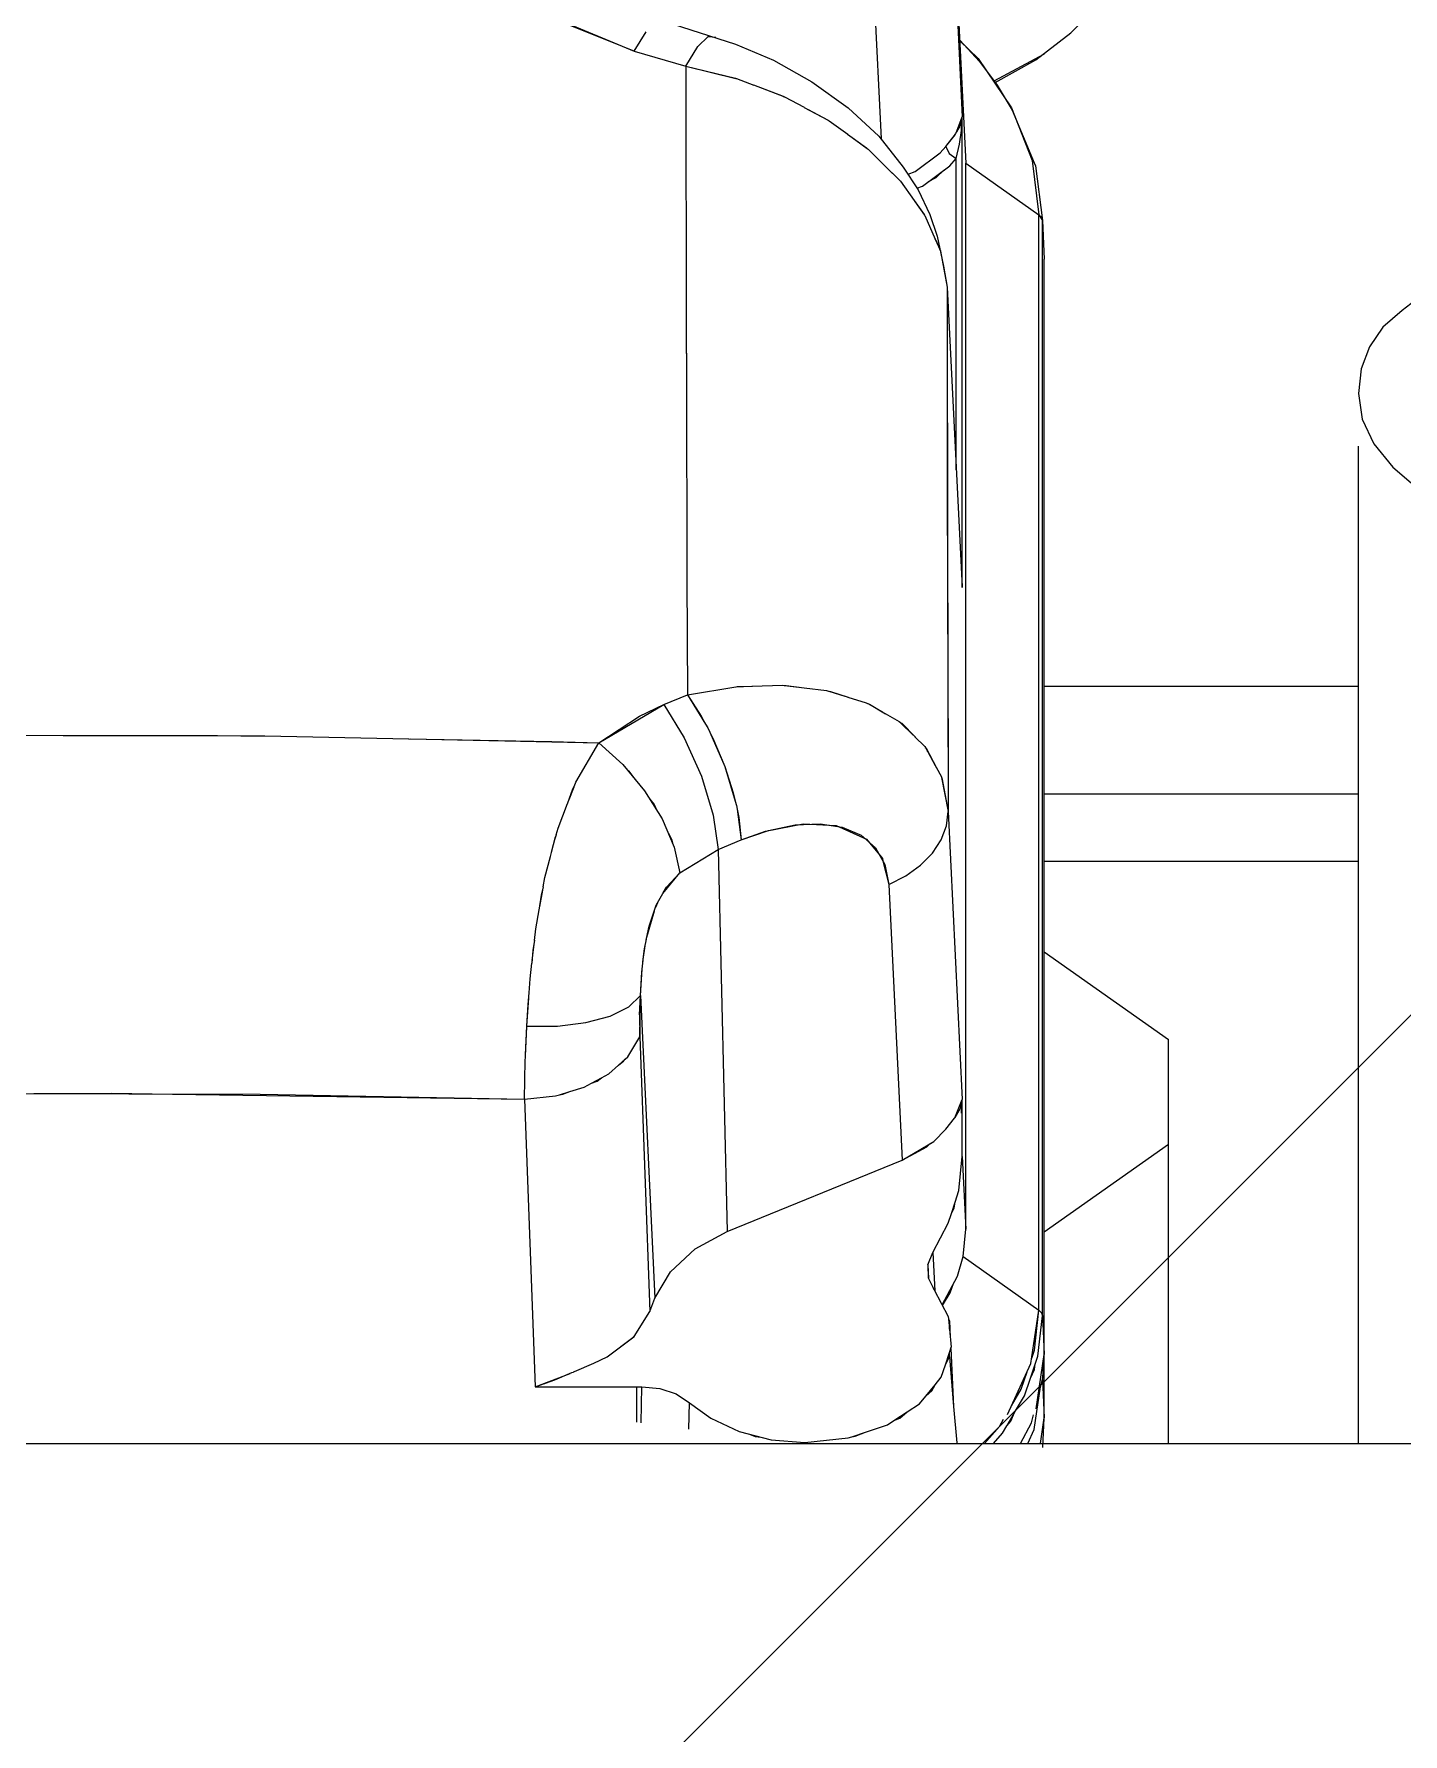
# Model space of a CAD drawing. Header units: millimetres. Extents: x 1084702 to 1166801, y 36632 to 124519.
# Drawn here: x 1102779.5 to 1102894.3, y 45858.5 to 46001 of the extents above; entities that cross this region are included whole.
import ezdxf

# ---------------------------------------------------------------- set-up
doc = ezdxf.new("R2010")
doc.units = ezdxf.units.MM
doc.header["$LTSCALE"] = 250
doc.layers.get('0').update_dxf_attribs({"color": 255})
doc.layers.add('%posline', color=240, linetype='Continuous')
doc.layers.add('%symbol', color=1, linetype='Continuous')
doc.styles.add('ROMANS', font='ROMANS.shx', dxfattribs={"height": 100})
doc.dimstyles.new('dott', dxfattribs={"dimscale": 100, "dimtxt": 150, "dimasz": 0.01, "dimexe": 0.5, "dimexo": 1, "dimgap": 1, "dimtad": 1, "dimdsep": 46, "dimtxsty": 'ROMANS', "dimcen": 1.5, "dimclrd": 1, "dimclre": 1, "dimclrt": 2, "dimazin": 2, "dimtfac": 1, "dimtmove": 2, "dimatfit": 3, "dimldrblk": 'DOT', "dimfxl": 1, "dimtvp": 100, "dimtolj": 1, "dimarcsym": 0})

# ---------------------------------------------------------------- blocks, each defined once
blk = doc.blocks.new('_Dot')
at = {"color": 0, "linetype": 'ByBlock', "lineweight": -2}
blk.add_line((-0.5, 0), (-1, 0), dxfattribs=at)
at = {"color": 0, "linetype": 'ByBlock', "const_width": 0.5}
blk.add_lwpolyline([(-0.25, 0, 1), (0.25, 0, 1)], format="xyb", close=True, dxfattribs=at)
blk = doc.blocks.new('GENERATOR-BORDE')
for p, q in [((-1977.36, -339.18), (-1977.23, -341.65)), ((-1977.36, -339.18), (-1977.23, -341.65)), ((-2371.62, -339.52), (-1799.18, -339.51)), ((-2007.05, -340.7), (-2006.99, -342.92)), ((-2005.21, -341.62), (-2002.82, -340.51)), ((-2002.82, -340.51), (-2000.14, -339.82)), ((-2001.89, -340.27), (-2001.47, -340.1)), ((-2001.47, -340.1), (-2001, -340.04)), ((-2000.14, -339.82), (-1997.3, -339.58)), ((-1997.3, -339.58), (-1993.69, -339.97)), ((-1993.69, -339.97), (-1993.38, -340.07)), ((-1993.38, -340.07), (-1993.09, -340.11)), ((-1993.38, -340.07), (-1992.24, -340.46)), ((-1993.09, -340.11), (-1992.24, -340.46)), ((-1992.24, -340.46), (-1990.39, -341.08)), ((-1984.84, -342.62), (-1984.58, -339.57)), ((-1982.24, -339.52), (-1981, -340.94)), ((-1981.49, -339.52), (-1980.74, -340.37)), ((-1980.74, -340.37), (-1980.37, -341)), ((-1979.22, -339.52), (-1978.31, -341.25)), ((-1978.61, -339.52), (-1978.08, -340.68)), ((-1978.08, -340.68), (-1977.54, -344.27)), ((-1977.55, -339.52), (-1977.23, -341.65)), ((-1966.83, -339.52), (-1966.83, -373.39)), ((-1950.89, -339.52), (-1950.89, -423.17)), ((-2011.41, -341.3), (-2011.41, -344.27)), ((-2011.05, -341.25), (-2010.99, -344.27)), ((-2006.99, -342.92), (-2005.21, -341.62)), ((-2006.99, -342.92), (-2005.21, -341.62)), ((-2005.21, -341.62), (-2005.21, -341.62)), ((-2005.21, -341.62), (-2005.2, -341.62)), ((-1990.39, -341.08), (-1989.86, -341.43)), ((-1989.86, -341.43), (-1989.36, -341.64)), ((-1989.86, -341.43), (-1988.74, -342.16)), ((-1989.36, -341.64), (-1988.74, -342.16)), ((-1988.74, -342.16), (-1987.71, -342.84)), ((-1981, -340.94), (-1980.64, -341.56)), ((-1980.37, -341), (-1980.05, -341.39)), ((-1980.37, -341), (-1979.72, -342.11)), ((-1980.32, -341.95), (-1978.35, -346.22)), ((-1980.05, -341.39), (-1979.72, -342.11)), ((-1979.72, -342.11), (-1978.9, -343.51)), ((-1978.31, -341.25), (-1978.14, -341.92)), ((-1977.39, -344.87), (-1977.23, -341.65)), ((-1977.39, -344.87), (-1977.23, -341.65)), ((-1977.23, -341.65), (-1977.23, -346.96)), ((-1977.23, -341.65), (-1977.23, -346.96)), ((-2008.1, -343.66), (-2006.99, -342.92)), ((-2008.1, -343.66), (-2006.99, -342.92)), ((-1987.71, -342.84), (-1987.17, -343.49)), ((-1987.17, -343.49), (-1986.65, -343.93)), ((-1987.17, -343.49), (-1986.38, -344.44)), ((-1985.19, -346.77), (-1984.84, -342.62)), ((-1985.07, -347.48), (-1984.84, -342.62)), ((-1979.99, -342.67), (-1979.18, -344.05)), ((-1978.9, -343.51), (-1978.4, -344.98)), ((-1977.91, -342.42), (-1977.23, -346.96)), ((-1977.76, -343.43), (-1977.35, -345.02)), ((-2020.81, -368.38), (-2019.93, -344.27)), ((-2020.81, -368.38), (-2019.93, -344.27)), ((-2019.93, -344.27), (-2017, -345.39)), ((-2019.93, -344.27), (-2011.41, -344.27)), ((-2019.93, -344.27), (-2011.41, -344.27)), ((-2019.93, -344.27), (-2018.28, -344.84)), ((-2019.2, -344.55), (-2019.13, -344.55)), ((-2019.03, -344.61), (-2018.93, -344.62)), ((-2018.28, -344.84), (-2016.86, -345.45)), ((-2011.41, -344.27), (-2010.99, -344.27)), ((-2011.41, -344.27), (-2010.99, -344.27)), ((-2010.99, -344.27), (-2009.48, -344.12)), ((-2010.99, -344.27), (-2009.48, -344.12)), ((-2009.48, -344.12), (-2008.1, -343.66)), ((-2009.48, -344.12), (-2008.1, -343.66)), ((-1986.65, -343.93), (-1986.38, -344.44)), ((-1986.38, -344.44), (-1985.87, -345.07)), ((-1979.18, -344.05), (-1978.68, -345.51)), ((-1978.4, -344.98), (-1978.06, -345.7)), ((-1978.4, -344.98), (-1978, -346.16)), ((-1977.35, -345.02), (-1977.23, -346.96)), ((-2016.84, -345.45), (-2016.75, -345.48)), ((-2016.75, -345.48), (-2016.71, -345.5)), ((-2016.7, -345.52), (-2016.64, -345.54)), ((-2016.64, -345.54), (-2015.01, -346.25)), ((-2015.01, -346.25), (-2013.89, -346.78)), ((-2015.01, -346.25), (-2013.89, -346.78)), ((-1985.87, -345.07), (-1985.53, -346.11)), ((-1985.53, -346.11), (-1985.19, -346.77)), ((-1985.53, -346.11), (-1985.19, -347.14)), ((-1978.35, -346.22), (-1977.69, -350.69)), ((-1978.06, -345.7), (-1978, -346.16)), ((-1978, -346.16), (-1977.77, -346.82)), ((-2013.89, -346.78), (-2011.64, -348.49)), ((-2013.89, -346.78), (-2011.66, -348.46)), ((-1985.19, -346.77), (-1985.19, -347.14)), ((-1985.19, -347.14), (-1985.04, -347.59)), ((-1985.19, -349.09), (-1985.04, -347.59)), ((-1978.28, -346.67), (-1978.06, -347.33)), ((-1978.06, -347.33), (-1977.69, -350.69)), ((-1977.77, -346.82), (-1977.39, -350.21)), ((-1977.39, -350.21), (-1977.23, -346.96)), ((-1977.39, -350.21), (-1977.23, -346.96)), ((-1977.23, -346.96), (-1977.23, -438.83)), ((-1977.23, -346.96), (-1977.23, -438.83)), ((-2011.66, -348.46), (-2011.65, -348.48)), ((-2011.64, -348.49), (-2010.32, -350.57)), ((-1985.27, -349.97), (-1985.19, -349.09)), ((-1985.19, -349.79), (-1985.12, -348.4)), ((-1985.19, -349.09), (-1985.19, -349.79)), ((-2011.16, -373.61), (-2010.32, -350.57)), ((-2011.16, -373.61), (-2010.32, -350.57)), ((-2010.32, -350.57), (-2009.89, -351.69)), ((-2010.32, -350.57), (-2009.89, -351.69)), ((-1986.46, -352.39), (-1985.29, -350.16)), ((-1985.29, -350.16), (-1985.27, -349.97)), ((-1985.27, -349.97), (-1985.19, -349.79)), ((-1984.04, -355.18), (-1977.69, -350.69)), ((-1984.04, -355.18), (-1977.69, -350.69)), ((-1977.69, -350.69), (-1977.48, -350.47)), ((-1977.69, -350.69), (-1977.69, -442.56)), ((-1977.69, -350.69), (-1977.69, -442.56)), ((-1977.48, -350.47), (-1977.39, -350.21)), ((-1977.39, -350.21), (-1977.39, -442.09)), ((-1977.39, -350.21), (-1977.39, -442.09)), ((-2011.09, -377.08), (-2009.89, -351.69)), ((-2011.09, -377.08), (-2009.89, -351.69)), ((-2009.89, -351.69), (-2008.59, -353.91)), ((-2009.89, -351.69), (-2008.59, -353.91)), ((-1985.81, -351.14), (-1984.52, -353.54)), ((-1985.78, -351.08), (-1985.13, -352.14)), ((-1985.13, -352.14), (-1984.84, -352.93)), ((-1987.01, -354.49), (-1986.95, -353.38)), ((-1987.01, -354.49), (-1986.96, -353.41)), ((-1986.96, -353.41), (-1986.46, -352.39)), ((-1986.96, -353.41), (-1986.46, -352.39)), ((-1986.59, -355.53), (-1986.42, -352.32)), ((-1986.59, -355.53), (-1986.42, -352.32)), ((-1986.59, -352.58), (-1986.46, -352.39)), ((-1986.46, -352.39), (-1986.45, -352.38)), ((-1984.52, -353.54), (-1984.04, -355.18)), ((-2008.59, -353.91), (-2006.52, -355.82)), ((-2008.59, -353.91), (-2006.52, -355.82)), ((-1987.01, -354.49), (-1986.59, -355.53)), ((-1987.01, -354.49), (-1986.59, -355.53)), ((-2006.52, -355.82), (-2003.82, -357.29)), ((-2006.52, -355.82), (-2003.82, -357.29)), ((-1986.59, -355.53), (-1985.28, -357.98)), ((-1984.04, -355.18), (-1983.81, -357.48)), ((-1984.04, -355.18), (-1983.81, -357.48)), ((-2004.59, -389.32), (-2003.82, -357.29)), ((-2004.59, -389.32), (-2003.82, -357.29)), ((-2003.82, -357.29), (-1989.16, -363.27)), ((-2003.82, -357.29), (-1989.16, -363.27)), ((-1984.11, -363.57), (-1983.81, -357.48)), ((-1984.11, -363.57), (-1983.81, -357.48)), ((-1983.81, -357.48), (-1983.81, -446.89)), ((-1983.81, -357.48), (-1983.81, -446.89)), ((-1977.23, -357.25), (-1966.83, -364.6)), ((-1985.28, -357.98), (-1985.02, -358.81)), ((-1985.02, -358.81), (-1984.79, -359.28)), ((-1985.02, -358.81), (-1984.72, -359.75)), ((-1984.79, -359.28), (-1984.72, -359.75)), ((-1984.72, -359.75), (-1984.4, -360.74)), ((-1984.4, -360.74), (-1984.11, -363.57)), ((-1990.28, -386.4), (-1989.16, -363.27)), ((-1990.28, -386.4), (-1989.16, -363.27)), ((-1989.16, -363.27), (-1986.5, -364.85)), ((-1989.16, -363.27), (-1987.09, -364.39)), ((-1984.11, -363.57), (-1984.11, -368.35)), ((-1984.11, -363.57), (-1984.11, -368.35)), ((-1987.55, -364.14), (-1987.55, -364.23)), ((-1987.55, -364.14), (-1987.55, -364.23)), ((-1987.51, -364.16), (-1987.51, -364.25)), ((-1987.51, -364.16), (-1987.51, -364.25)), ((-1987.36, -364.24), (-1987.34, -364.35)), ((-1987.09, -364.39), (-1986.77, -364.69)), ((-1986.96, -364.57), (-1986.96, -364.51)), ((-1986.5, -364.85), (-1985.48, -365.88)), ((-1985.48, -365.88), (-1984.75, -366.8)), ((-1984.75, -366.8), (-1984.75, -366.81)), ((-1984.75, -366.82), (-1984.72, -366.85)), ((-1984.74, -366.83), (-1984.11, -368.35)), ((-1984.72, -366.85), (-1984.27, -367.64)), ((-1984.27, -367.64), (-1984.11, -368.35)), ((-1984.17, -367.21), (-1984.11, -368.35)), ((-2070.87, -368.87), (-2042.98, -368.8)), ((-2061.96, -368.85), (-2055.47, -368.9)), ((-2055.47, -368.9), (-2050.35, -368.82)), ((-2050.35, -368.82), (-2020.81, -368.38)), ((-2042.98, -368.8), (-2020.81, -368.38)), ((-2020.81, -368.38), (-2018.23, -368.66)), ((-2020.81, -368.38), (-2020.76, -371.63)), ((-2018.23, -368.66), (-2017.88, -368.76)), ((-2017.88, -368.76), (-2017.03, -369.02)), ((-2017.88, -368.76), (-2017.6, -368.8)), ((-2017.6, -368.8), (-2017.03, -369.02)), ((-2017.03, -369.02), (-2015.82, -369.39)), ((-1985.28, -392.52), (-1984.11, -368.35)), ((-1985.28, -392.52), (-1984.11, -368.35)), ((-1984.22, -367.87), (-1984.22, -368.08)), ((-1984.22, -367.87), (-1984.22, -368.08)), ((-2015.82, -369.39), (-2015.2, -369.73)), ((-2015.2, -369.73), (-2014.37, -370.17)), ((-2015.2, -369.73), (-2014.73, -369.9)), ((-2014.73, -369.9), (-2014.37, -370.17)), ((-2014.37, -370.17), (-2013.75, -370.51)), ((-2013.75, -370.51), (-2012.95, -371.23)), ((-2020.76, -371.63), (-2020.74, -371.92)), ((-2020.74, -371.92), (-2020.74, -372.1)), ((-2020.74, -372.03), (-2020.63, -374.44)), ((-2020.74, -372.1), (-2020.63, -374.51)), ((-2012.95, -371.23), (-2012.39, -371.74)), ((-2012.95, -371.23), (-2012.51, -371.57)), ((-2012.51, -371.57), (-2012.39, -371.74)), ((-2012.39, -371.74), (-2012.16, -371.95)), ((-2012.16, -371.95), (-2011.16, -373.61)), ((-1977.23, -380.75), (-1966.83, -373.39)), ((-2020.63, -374.51), (-2018.06, -374.52)), ((-2020.63, -374.51), (-2018.06, -374.52)), ((-2020.63, -374.51), (-2020.51, -376.32)), ((-2020.63, -374.51), (-2020.46, -376.89)), ((-2018.06, -374.52), (-2015.68, -374.81)), ((-2018.06, -374.52), (-2015.68, -374.81)), ((-2015.68, -374.81), (-2013.64, -375.36)), ((-2015.68, -374.81), (-2013.64, -375.36)), ((-2011.17, -373.6), (-2011.16, -373.61)), ((-2011.17, -375.45), (-2011.16, -373.61)), ((-2011.16, -373.61), (-2011.09, -377.08)), ((-2020.51, -376.32), (-2020.42, -377.31)), ((-2013.64, -375.36), (-2012.07, -376.14)), ((-2013.64, -375.36), (-2012.07, -376.14)), ((-2012.07, -376.14), (-2011.09, -377.08)), ((-2012.07, -376.14), (-2011.09, -377.08)), ((-2011.17, -375.45), (-2011.09, -377.08)), ((-2020.43, -377.3), (-2020.35, -378.48)), ((-2011.09, -377.08), (-2010.96, -379.28)), ((-2011.09, -377.08), (-2010.99, -379.03)), ((-2020.35, -378.48), (-2020.2, -379.79)), ((-2010.99, -379.03), (-2010.87, -380.05)), ((-2020.19, -379.79), (-2020.09, -380.85)), ((-2020.17, -380.02), (-2020.01, -381.37)), ((-2010.89, -379.91), (-2010.71, -381.26)), ((-2010.86, -380.14), (-2010.76, -380.99)), ((-2020.09, -380.85), (-2019.96, -381.71)), ((-2019.98, -381.7), (-2019.86, -382.68)), ((-2010.76, -380.99), (-2010.6, -381.8)), ((-2010.61, -381.77), (-2009.93, -384.18)), ((-2010.59, -381.85), (-2010.37, -382.9)), ((-2019.86, -382.68), (-2019.59, -384.26)), ((-2010.37, -382.9), (-2009.77, -384.66)), ((-2019.58, -384.25), (-2019.39, -385.51)), ((-2019.53, -384.55), (-2019.29, -385.92)), ((-2009.82, -384.5), (-2009.64, -384.89)), ((-2009.77, -384.66), (-2009.21, -385.65)), ((-2019.39, -385.51), (-2019.23, -386.2)), ((-2019.25, -386.19), (-2019.11, -386.97)), ((-2009.22, -385.65), (-2007.79, -387.38)), ((-2009.19, -385.68), (-2008.91, -386.17)), ((-2008.91, -386.17), (-2007.79, -387.38)), ((-1990.76, -388.36), (-1990.28, -386.4)), ((-1990.6, -388.08), (-1990.28, -386.4)), ((-1990.28, -386.4), (-1988.85, -387.13)), ((-2019.11, -386.97), (-2018.64, -388.75)), ((-2008.26, -389.53), (-2007.79, -387.38)), ((-2007.8, -387.38), (-2007.79, -387.38)), ((-2007.79, -387.38), (-2004.59, -389.32)), ((-1988.85, -387.13), (-1987.62, -388.01)), ((-2018.63, -388.73), (-2018.31, -390.09)), ((-2018.55, -389.09), (-2018.21, -390.39)), ((-1992.13, -390.2), (-1991.04, -388.87)), ((-1991.39, -389.48), (-1990.6, -388.08)), ((-1991.03, -388.85), (-1990.81, -388.58)), ((-1990.81, -388.58), (-1990.76, -388.39)), ((-1987.62, -388.01), (-1986.62, -389.02)), ((-1986.62, -389.02), (-1985.88, -390.14)), ((-1977.23, -388.34), (-1950.89, -388.34)), ((-2018.31, -390.09), (-2018.14, -390.58)), ((-2018.16, -390.57), (-2018.01, -391.13)), ((-2009.27, -391.89), (-2008.26, -389.53)), ((-2008.76, -390.71), (-2008.46, -390.11)), ((-2008.46, -390.11), (-2008.4, -389.87)), ((-2005, -392.21), (-2004.59, -389.32)), ((-2005, -392.21), (-2004.59, -389.32)), ((-2004.59, -389.32), (-2002.64, -390.13)), ((-2004.59, -389.32), (-2002.64, -390.13)), ((-2003, -392.7), (-2002.64, -390.13)), ((-2002.84, -392), (-2002.64, -390.13)), ((-2002.64, -390.13), (-2000.35, -390.93)), ((-2002.64, -390.13), (-2000.6, -390.86)), ((-1994.7, -391.33), (-1992.13, -390.2)), ((-1994.18, -391.21), (-1992.6, -390.53)), ((-1992.6, -390.53), (-1991.39, -389.48)), ((-1985.88, -390.14), (-1985.43, -391.31)), ((-2018.01, -391.13), (-2017.21, -393.19)), ((-2010.75, -394.26), (-2009.27, -391.89)), ((-2003, -392.7), (-2002.84, -392)), ((-2000.6, -390.86), (-1997.44, -391.47)), ((-2000.35, -390.93), (-1998.13, -391.4)), ((-1999.84, -391.01), (-1999.84, -391.04)), ((-1998.13, -391.4), (-1996.04, -391.49)), ((-1997.44, -391.47), (-1994.7, -391.33)), ((-1996.04, -391.49), (-1994.18, -391.21)), ((-1985.43, -391.31), (-1985.28, -392.52)), ((-2017.21, -393.17), (-2016.76, -394.41)), ((-2017.08, -393.51), (-2016.67, -394.57)), ((-2010.3, -393.54), (-2009.96, -393.09)), ((-2009.96, -393.09), (-2009.72, -392.6)), ((-2005.98, -395.47), (-2005, -392.21)), ((-2005.98, -395.47), (-2005, -392.21)), ((-2004.02, -396.29), (-2003.15, -393.39)), ((-2003.31, -394.09), (-2003.15, -393.39)), ((-2003.15, -393.39), (-2003.04, -393.03)), ((-2003.04, -393.03), (-2003, -392.7)), ((-1985.84, -395.36), (-1985.28, -392.52)), ((-1985.82, -395.33), (-1985.28, -392.52)), ((-1985.33, -408.15), (-1985.28, -392.52)), ((-1985.32, -403.24), (-1985.28, -392.52)), ((-2016.76, -394.41), (-2016.62, -394.66)), ((-2016.64, -394.66), (-2016.52, -394.97)), ((-2012.57, -396.45), (-2010.75, -394.26)), ((-2004.02, -396.29), (-2003.31, -394.09)), ((-1977.23, -393.99), (-1950.89, -393.99)), ((-2016.52, -394.97), (-2014.59, -398.28)), ((-2012.31, -396.13), (-2012.09, -395.93)), ((-2012.09, -395.93), (-2011.66, -395.35)), ((-2007.42, -398.69), (-2005.98, -395.47)), ((-2007.42, -398.69), (-2005.98, -395.47)), ((-2005.29, -399.16), (-2004.02, -396.29)), ((-2004.94, -398.47), (-2004.02, -396.29)), ((-1987.2, -397.88), (-1986.37, -396.37)), ((-1987.14, -397.82), (-1986.28, -396.19)), ((-1986.3, -396.24), (-1985.85, -395.41)), ((-1985.85, -395.41), (-1985.84, -395.37)), ((-1985.84, -395.36), (-1985.82, -395.33)), ((-2014.59, -398.28), (-2012.57, -396.45)), ((-1987.02, -397.55), (-1987.02, -397.59)), ((-2071.08, -398.93), (-2059.5, -398.9)), ((-2059.52, -398.9), (-2046.58, -398.9)), ((-2059.34, -398.9), (-2044.6, -398.87)), ((-2046.58, -398.9), (-2044.58, -398.87)), ((-2044.59, -398.87), (-2042.61, -398.86)), ((-2042.61, -398.86), (-2030.52, -398.61)), ((-2030.56, -398.61), (-2018.53, -398.39)), ((-2030.38, -398.61), (-2014.59, -398.28)), ((-2018.53, -398.39), (-2014.59, -398.28)), ((-2014.59, -398.28), (-2014.58, -398.27)), ((-2014.59, -398.28), (-2011.19, -400.5)), ((-2014.59, -398.28), (-2009.13, -401.48)), ((-2009.13, -401.48), (-2007.42, -398.69)), ((-2009.13, -401.48), (-2007.42, -398.69)), ((-2005.45, -399.52), (-2005.29, -399.16)), ((-2005.29, -399.16), (-2004.94, -398.47)), ((-1989.29, -399.96), (-1988.23, -398.92)), ((-1989.19, -399.91), (-1988.04, -398.74)), ((-1988.3, -399), (-1988.3, -398.99)), ((-1988.3, -399), (-1988.3, -399)), ((-1988.08, -398.78), (-1987.24, -397.96)), ((-1987.24, -397.96), (-1987.2, -397.89)), ((-1987.21, -397.89), (-1987.14, -397.82)), ((-2011.19, -400.5), (-2009.13, -401.48)), ((-2007.16, -402.31), (-2005.65, -399.83)), ((-2007.16, -402.31), (-2006, -400.52)), ((-2006, -400.52), (-2005.65, -399.83)), ((-2005.65, -399.83), (-2005.45, -399.52)), ((-1990.57, -400.73), (-1989.39, -400.06)), ((-1989.39, -400.06), (-1989.3, -399.98)), ((-1989.31, -399.98), (-1989.19, -399.91)), ((-2009.13, -401.48), (-2007.16, -402.31)), ((-2009.13, -401.48), (-2007.16, -402.31)), ((-2006.23, -400.79), (-2006.18, -400.8)), ((-1993.71, -402.11), (-1992.18, -401.64)), ((-1992.18, -401.64), (-1992.05, -401.57)), ((-1992.05, -401.57), (-1991.9, -401.51)), ((-1992.03, -401.56), (-1990.8, -400.86)), ((-1991.9, -401.51), (-1990.55, -400.71)), ((-2007.2, -412.07), (-2007.16, -402.31)), ((-2007.16, -402.31), (-2007.16, -402.31)), ((-2007.16, -402.31), (-2003.11, -402.98)), ((-2003.11, -402.98), (-2001.8, -403.02)), ((-2003.04, -402.98), (-2002.96, -402.99)), ((-2002.96, -402.99), (-2001.71, -403.02)), ((-2001.72, -403.02), (-1999.18, -403.1)), ((-1999.18, -403.1), (-1999.04, -403.09)), ((-1999.04, -403.08), (-1998.89, -403.09)), ((-1999.02, -403.08), (-1997.6, -402.91)), ((-1998.89, -403.09), (-1997.37, -402.88)), ((-1997.38, -402.89), (-1995.49, -402.66)), ((-1995.49, -402.66), (-1995.34, -402.61)), ((-1995.34, -402.61), (-1995.17, -402.59)), ((-1995.31, -402.61), (-1993.97, -402.19)), ((-1995.17, -402.59), (-1993.69, -402.1)), ((-1985.37, -419.76), (-1985.32, -403.24)), ((-1977.23, -403.03), (-1950.89, -403.03)), ((-1985.35, -411.92), (-1985.33, -408.15)), ((-2007.22, -417.68), (-2007.2, -412.05)), ((-1985.39, -436.49), (-1984.11, -411.29)), ((-1985.39, -436.49), (-1984.11, -411.29)), ((-1985.35, -414.49), (-1985.35, -411.92)), ((-1984.17, -412.73), (-1984.11, -411.29)), ((-1984.11, -411.29), (-1984.11, -450.77)), ((-1984.11, -411.29), (-1984.11, -450.77)), ((-1984.19, -412.95), (-1984.17, -412.73)), ((-1985.38, -435.79), (-1985.35, -414.49)), ((-1985.35, -415.56), (-1985.35, -415.56)), ((-2007.24, -423.26), (-2007.22, -417.68)), ((-1985.38, -435.79), (-1985.37, -419.76)), ((-1984.61, -421.16), (-1984.61, -447.27)), ((-1984.61, -421.16), (-1984.61, -447.27)), ((-2007.25, -427.75), (-2007.23, -423.24)), ((-2007.25, -428.32), (-2007.25, -426.94)), ((-2007.25, -430.95), (-2007.25, -427.75)), ((-2007.27, -434.76), (-2007.26, -430.94)), ((-2007.27, -441.3), (-2007.27, -434.76)), ((-1985.39, -436.49), (-1985.38, -435.79)), ((-1985.93, -439.5), (-1985.39, -436.49)), ((-1985.68, -438.24), (-1985.39, -436.5)), ((-1977.39, -442.09), (-1977.23, -438.83)), ((-1977.39, -442.09), (-1977.23, -438.83)), ((-1987.25, -442.5), (-1986.38, -440.53)), ((-1986.41, -440.58), (-1985.94, -439.54)), ((-1986.34, -440.43), (-1985.94, -439.52)), ((-1985.94, -439.52), (-1985.93, -439.5)), ((-1985.94, -439.54), (-1985.94, -439.52)), ((-2007.28, -446.24), (-2007.27, -441.28)), ((-1988.15, -443.77), (-1987.3, -442.58)), ((-1988.1, -443.69), (-1987.28, -442.54)), ((-1987.3, -442.58), (-1987.28, -442.54)), ((-1987.28, -442.54), (-1987.25, -442.5)), ((-1983.81, -446.89), (-1977.69, -442.56)), ((-1983.81, -446.89), (-1977.69, -442.56)), ((-1978.26, -447.12), (-1977.69, -442.56)), ((-1978.26, -447.12), (-1977.69, -442.56)), ((-1977.98, -446.68), (-1977.39, -442.09)), ((-1977.98, -446.68), (-1977.39, -442.09)), ((-1977.69, -442.56), (-1977.39, -442.09)), ((-1977.69, -442.56), (-1977.48, -442.35)), ((-1977.48, -442.35), (-1977.39, -442.09)), ((-1989.3, -445.39), (-1988.14, -443.75)), ((-1987.91, -444.79), (-1987.46, -444.96)), ((-2007.28, -446.76), (-2007.28, -445.84)), ((-2007.28, -450.06), (-2007.28, -446.24)), ((-1990.64, -446.71), (-1989.39, -445.49)), ((-1990.48, -446.56), (-1989.36, -445.44)), ((-1989.39, -445.49), (-1989.35, -445.44)), ((-1989.35, -445.44), (-1989.3, -445.39)), ((-1988.66, -445.97), (-1988.07, -446.2)), ((-1988.66, -445.97), (-1988.07, -446.2)), ((-1988.07, -446.2), (-1985.97, -447.76)), ((-1988.07, -446.2), (-1985.97, -447.76)), ((-1987.46, -444.96), (-1985.15, -446.67)), ((-1986.94, -445.35), (-1986.31, -445.68)), ((-1986.74, -445.5), (-1986.74, -445.46)), ((-1986.31, -445.68), (-1985.65, -446.3)), ((-1992.01, -448.07), (-1990.62, -446.69)), ((-1985.48, -448.3), (-1985.21, -447.71)), ((-1985.48, -448.3), (-1985.21, -447.71)), ((-1985.31, -477.26), (-1983.81, -446.89)), ((-1985.31, -477.26), (-1983.81, -446.89)), ((-1985.21, -447.71), (-1984.61, -447.27)), ((-1985.21, -447.71), (-1984.61, -447.27)), ((-1985.15, -446.67), (-1984.61, -447.27)), ((-1984.61, -447.27), (-1984.33, -448.48)), ((-1979.98, -451.53), (-1978.26, -447.12)), ((-1979.98, -451.53), (-1978.26, -447.12)), ((-1993.74, -449.33), (-1992.14, -448.18)), ((-1993.46, -449.13), (-1992.09, -448.13)), ((-1992.14, -448.18), (-1992.08, -448.12)), ((-1992.08, -448.12), (-1992.01, -448.07)), ((-1991.89, -469.13), (-1990.92, -448.94)), ((-1991.89, -469.13), (-1990.92, -448.94)), ((-1985.97, -447.76), (-1985.48, -448.3)), ((-1985.97, -447.76), (-1985.48, -448.3)), ((-1985.48, -448.3), (-1984.69, -449.33)), ((-1985.48, -448.3), (-1984.72, -449.28)), ((-1984.33, -448.48), (-1984.17, -449.63)), ((-2007.28, -451.33), (-2007.28, -450.05)), ((-1997.37, -451.57), (-1995.42, -450.54)), ((-1997.04, -451.39), (-1995.37, -450.5)), ((-1995.42, -450.54), (-1995.36, -450.49)), ((-1995.36, -450.49), (-1995.28, -450.45)), ((-1995.28, -450.45), (-1993.72, -449.32)), ((-1984.72, -449.28), (-1984.67, -449.36)), ((-1984.67, -449.36), (-1984.61, -449.44)), ((-1984.61, -449.44), (-1984.11, -450.77)), ((-1984.57, -449.53), (-1984.27, -450.06)), ((-1984.27, -450.06), (-1984.11, -450.77)), ((-1984.25, -450.38), (-1984.23, -450.23)), ((-1984.25, -450.38), (-1984.23, -450.23)), ((-1984.17, -449.63), (-1984.11, -450.77)), ((-2007.29, -455.03), (-2007.28, -451.33)), ((-1999.01, -452.45), (-1997.38, -451.58)), ((-1985.31, -475.77), (-1984.11, -450.77)), ((-1985.31, -475.77), (-1984.11, -450.77)), ((-1982.78, -455.66), (-1979.98, -451.53)), ((-1982.78, -455.66), (-1979.98, -451.53)), ((-2001.63, -453.45), (-1999.13, -452.5)), ((-2001.26, -453.31), (-1999.08, -452.48)), ((-1999.13, -452.5), (-1999.07, -452.47)), ((-1999.07, -452.47), (-1999.01, -452.45)), ((-2007.29, -455.03), (-2003.1, -454)), ((-2007.29, -455.03), (-2003.13, -454.02)), ((-2003.13, -454.02), (-2003.09, -454)), ((-2003.09, -454), (-2003.05, -453.99)), ((-2003.05, -453.99), (-2001.58, -453.43)), ((-1981.43, -453.79), (-1977.21, -456.06)), ((-2011.62, -456.29), (-2007.29, -455.03)), ((-2011.62, -456.29), (-2007.29, -455.03)), ((-2007.29, -455.03), (-2006.29, -456.67)), ((-2007.29, -455.03), (-2006.29, -456.67)), ((-1984.32, -457.16), (-1982.78, -455.66)), ((-1984.32, -457.16), (-1982.78, -455.66)), ((-2018.15, -459.01), (-2011.62, -456.29)), ((-2011.62, -456.29), (-2010.62, -457.92)), ((-2011.62, -456.29), (-2010.62, -457.92)), ((-2006.29, -456.67), (-2005.43, -457.51)), ((-2006.29, -456.67), (-2005.43, -457.51)), ((-2005.43, -457.51), (-2004.78, -457.47)), ((-2005.43, -457.51), (-2004.78, -457.47))]:
    blk.add_line(p, q)
for points in [[(-1942.86, -437.88), (-1947.23, -434.54), (-1948.83, -433.13), (-1949.97, -431.5), (-1950.66, -429.64), (-1950.89, -427.56), (-1950.57, -425.41), (-1949.6, -423.36), (-1948, -421.4), (-1944.54, -418.42), (-1943.5, -416.92), (-1942.62, -415.01), (-1941.89, -412.7), (-1941.33, -410), (-1940.93, -406.89), (-1940.61, -399.48), (-1940.53, -385.09), (-1940.4, -382.35), (-1940.09, -381.67), (-1938.91, -380.51), (-1933.08, -378.23)], [(-2018.18, -464.99), (-2016.72, -463.17), (-2015.2, -461.78), (-2013.47, -460.66), (-2009.13, -458.8), (-2003.14, -456.88), (-1999.95, -455.52), (-1996.73, -453.71), (-1993.67, -451.53), (-1991.11, -449.15), (-1989.06, -446.57), (-1987.82, -444.65), (-1986.84, -442.59), (-1986.23, -440.78), (-1985.68, -438.24)], [(-1984.32, -457.2), (-1982.67, -455.42), (-1981.19, -453.44), (-1979.92, -451.33), (-1978.07, -446.93), (-1977.98, -446.68)], [(-1981.36, -453.67), (-1977.93, -455.56), (-1975, -457.83), (-1973.74, -459.09), (-1972.28, -460.94), (-1971.12, -462.89), (-1970.29, -464.92), (-1969.8, -467.01), (-1969.65, -469.12), (-1969.84, -471.23), (-1970.37, -473.31), (-1971.24, -475.33), (-1972.44, -477.27), (-1973.94, -479.1), (-1976.31, -481.26), (-1979.11, -483.14), (-1980.66, -483.97)], [(-2011.62, -456.29), (-2016.95, -458.4), (-2020.2, -460.39), (-2022.95, -462.61)]]:
    blk.add_lwpolyline(points)
blk = doc.blocks.new('BL_1-deck_B4_2')
at = {"xscale": -1, "rotation": 180}
blk.add_blockref('GENERATOR-BORDE', (87078.4, 13794.84), dxfattribs=at)

msp = doc.modelspace()

# ---------------------------------------------------------------- hatches: boundary and pattern name
at = {"layer": '%symbol', "true_color": 0x939598}
h = msp.add_hatch(dxfattribs=at)
h.set_pattern_fill('ANSI31', color=252, scale=100)
h.paths.add_polyline_path([(1097892.6, 52632.31), (1097892.6, 43032.31), (1109392.6, 43032.31), (1109392.6, 52632.31)])

# ---------------------------------------------------------------- block references
msp.add_blockref('BL_1-deck_B4_2', (1017763.01, 31748.48))

# ---------------------------------------------------------------- leaders
at = {"layer": '%posline', "linetype": 'ByBlock'}
msp.add_leader([(1106280.81, 47363.31), (1101490.53, 42238.05)], dimstyle='dott', override={"dimasz": 2, "dimgap": 1, "dimtad": 0, "dimclrd": 256}, dxfattribs=at)

doc.saveas('drawing.dxf')
